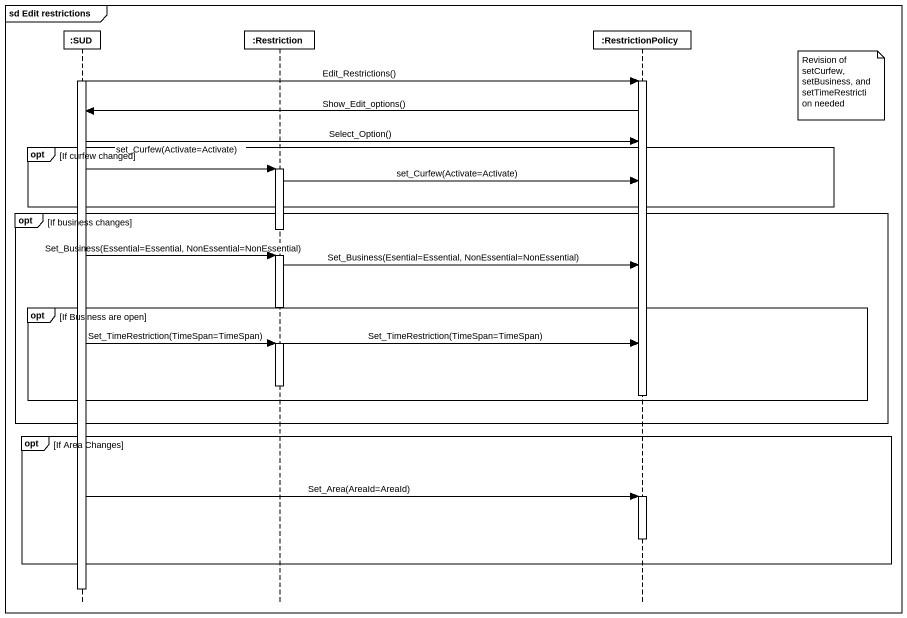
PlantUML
@startuml
mainframe sd Edit restrictions
hide footbox
participant ":SUD" as SUD
participant ":Restriction" as Restriction
participant ":RestrictionPolicy" as RestrictionPolicy

activate SUD
SUD -> RestrictionPolicy : Edit_Restrictions()
activate RestrictionPolicy
note right of RestrictionPolicy : Revision of setCurfew, setBusiness, and setTimeRestriction needed
RestrictionPolicy -> SUD : Show_Edit_options()
SUD -> RestrictionPolicy : Select_Option()
opt If curfew changed
  SUD -> Restriction : set_Curfew(Activate=Activate)
  activate Restriction
  Restriction -> RestrictionPolicy : set_Curfew(Activate=Activate)
end
opt If business changes
  deactivate Restriction
  SUD -> Restriction : Set_Business(Essential=Essential, NonEssential=NonEssential)
  activate Restriction
  Restriction -> RestrictionPolicy : Set_Business(Esential=Essential, NonEssential=NonEssential)
  opt If Business are open
    deactivate Restriction
    SUD -> Restriction : Set_TimeRestriction(TimeSpan=TimeSpan)
    Restriction -> RestrictionPolicy : Set_TimeRestriction(TimeSpan=TimeSpan)
    activate Restriction
    deactivate Restriction
    deactivate RestrictionPolicy
  end
end
opt If Area Changes
  SUD -> RestrictionPolicy : Set_Area(AreaId=AreaId)
  activate RestrictionPolicy
  deactivate RestrictionPolicy
end
deactivate SUD
@enduml
